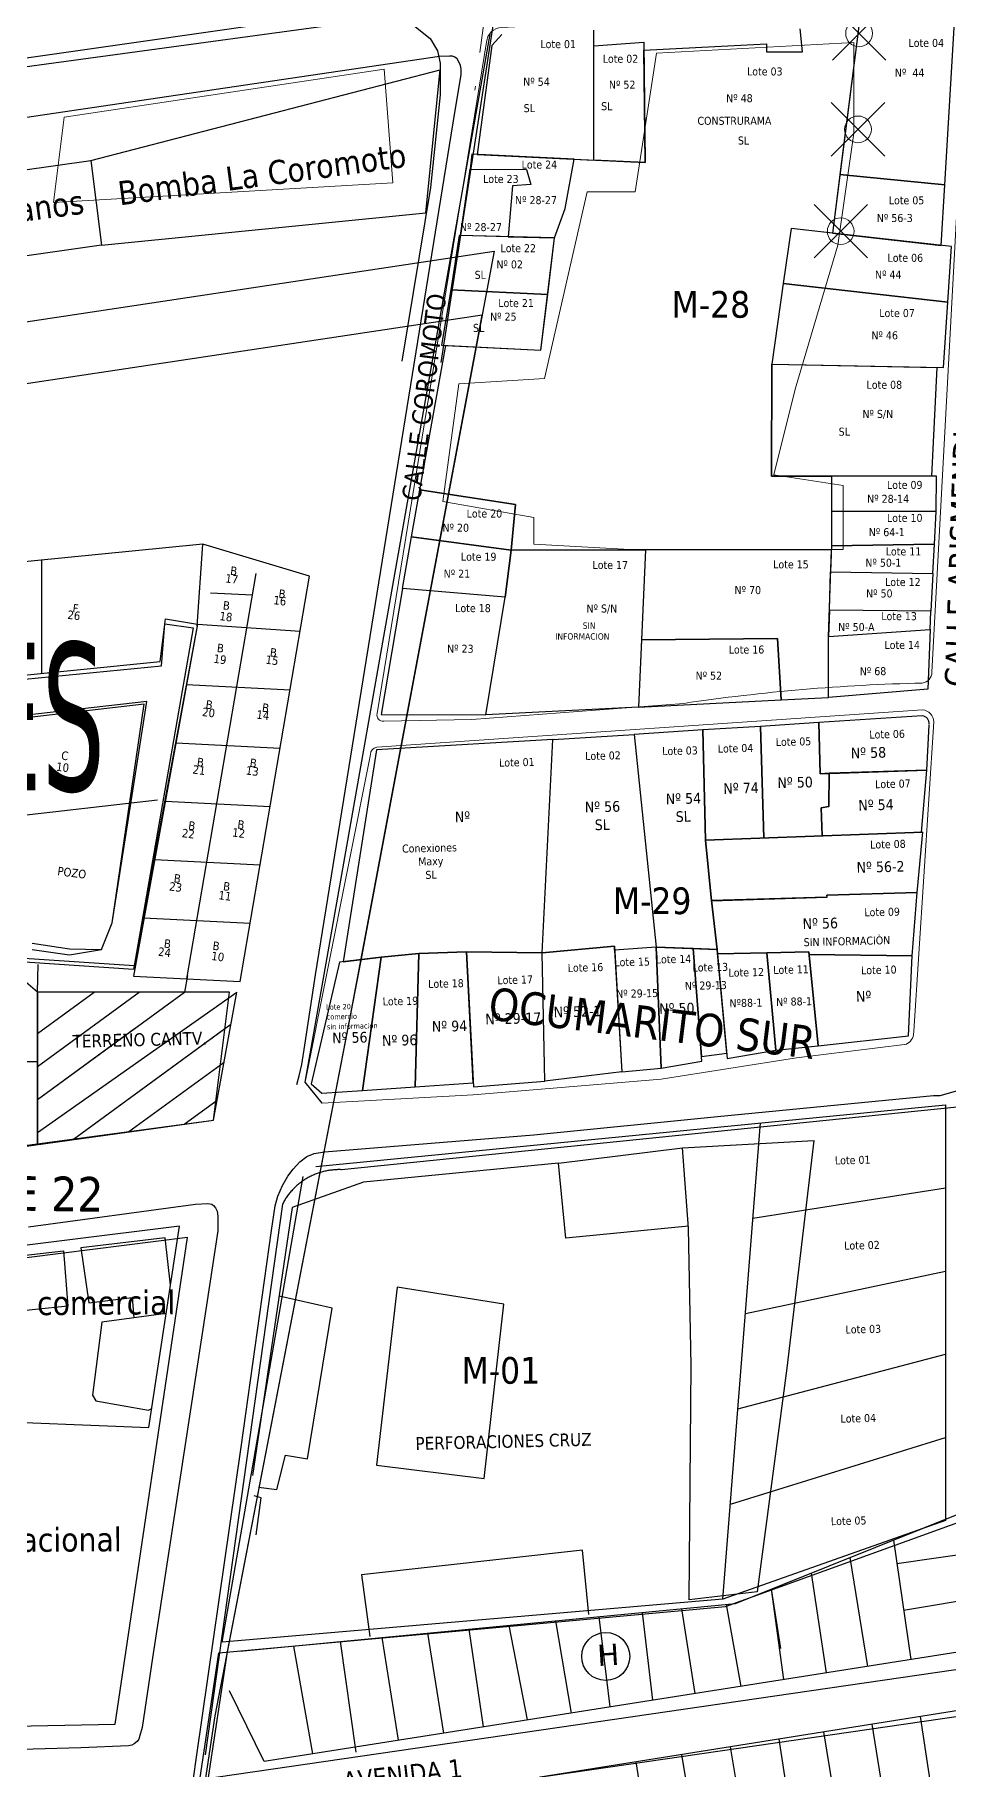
# Model space of a CAD drawing. Header units: metres. Extents: x 2 to 659295185, y -28 to 1124222152.
# Drawn here: x 658527.5 to 658698.7, y 1124028.4 to 1124353.5 of the extents above; entities that cross this region are included whole.
import ezdxf
from ezdxf.enums import TextEntityAlignment as Align

# ---------------------------------------------------------------- set-up
doc = ezdxf.new("R2010")
doc.units = ezdxf.units.M
doc.header["$MEASUREMENT"] = 0
doc.header["$PDMODE"] = 35
doc.header["$PDSIZE"] = 5
doc.linetypes.add('CENTER', pattern=[50.8, 31.75, -6.35, 6.35, -6.35])
for name, color, linetype in [('CALLES', 1, 'CONTINUOUS'), ('CARRET-PAV', 10, 'CONTINUOUS'), ('CURVAS', 2, 'CONTINUOUS'), ('División Parroquial', 130, 'CONTINUOUS'), ('MANZANA', 30, 'CONTINUOUS'), ('Numero de manzana', 6, 'CONTINUOUS'), ('PARCELA SL', 1, 'CONTINUOUS'), ('Parcelas', 140, 'CONTINUOUS'), ('texto', 255, 'CONTINUOUS'), ('TEXTOS', 7, 'CONTINUOUS')]:
    doc.layers.add(name, color=color, linetype=linetype)
doc.layers.add('eje vial', color=1, linetype='CENTER', lineweight=15)
doc.styles.add('ROMAN', font='verdana.ttf')
doc.styles.get("Standard").update_dxf_attribs({"font": 'tahoma.ttf'})

msp = doc.modelspace()

# ---------------------------------------------------------------- linework, layer by layer
at = {"layer": 'CARRET-PAV', "linetype": 'Continuous'}
for points, elevation in [([(658603.6345, 1124292.045), (658613.9355, 1124358.377), (658614.4695, 1124359.55), (658615.3667, 1124360.6867), (658616.4045, 1124361.5779), (658618.138, 1124362.1209), (658619.1832, 1124362.3708), (658621.168, 1124362.3708), (658640.0975, 1124362.955)], 436.3114), ([(658293.8615, 1124301.5877), (658296.675, 1124303.178), (658301.993, 1124305.813), (658306.828, 1124308.023), (658312.046, 1124310.852), (658315.472, 1124312.837), (658319.543, 1124314.733), (658322.948, 1124316.446), (658325.402, 1124317.825), (658328.537, 1124318.839), (658331.71, 1124319.827), (658335.421, 1124320.853), (658368.015, 1124325.731), (658426.817, 1124334.554), (658493.627, 1124344.477), (658572.7125, 1124355.788)], 434.3042), ([(658598.5375, 1124355.213), (658601.6214, 1124352.7251), (658602.9991, 1124350.4319), (658603.4583, 1124348.1387), (658603.4583, 1124348.1387), (658603.4583, 1124342.1764), (658601.6745, 1124324.859), (658596.3225, 1124292.269)], 434.3042)]:
    msp.add_lwpolyline(points, dxfattribs=dict(at, elevation=elevation))
at = {"layer": 'CURVAS', "lineweight": 0}
msp.add_lwpolyline([(658533, 1124338), (658593, 1124347), (658594.6071, 1124325.7151), (658531, 1124322), (658533, 1124338)], dxfattribs=at)
at = {"layer": 'División Parroquial', "color": 1, "flags": 128}
for points in [[(658480.577, 1123580.0076), (658492.1763, 1123631.4687), (658520.1298, 1123754.3737), (658546.5907, 1123940.9057), (658561.3177, 1124038.3659), (658586.3109, 1124167.6196), (658611.3288, 1124300.9225), (658037.6324, 1124214.3101), (656741.4517, 1124023.5789), (656243.3614, 1123952.0035), (656076.3748, 1123928.1583), (655990.717, 1123916.9306), (655912.2248, 1123918.0204), (655829.3706, 1123947.4344), (655763.9563, 1123993.1951), (655701.8156, 1124057.462), (655657.1231, 1124133.7165), (655642.6105, 1124196.4737), (655609.9074, 1124408.9005), (655576.116, 1124600.6315), (655517.0345, 1124969.3764), (655415.1901, 1125592.4496), (655226.0469, 1126735.087)], [(656743.7041, 1124035.5804), (658039.8848, 1124226.3115), (658613.5812, 1124312.9239), (658588.5633, 1124179.621), (658563.5701, 1124050.3673), (658548.8431, 1123952.9072), (658522.3821, 1123766.3751), (658494.4287, 1123643.4702), (658491.5094, 1123599.7611), (658504.2979, 1123602.124), (658518.2003, 1123603.1138), (658525.4679, 1123602.623), (658539.3704, 1123595.1845)]]:
    msp.add_lwpolyline(points, dxfattribs=at)
at = {"layer": 'División Parroquial', "lineweight": 0}
msp.add_lwpolyline([(658681, 1124352), (658681, 1124335), (658678, 1124314), (658670, 1124287), (658666, 1124271), (658679, 1124269), (658679, 1124257), (658639, 1124257), (658621, 1124258), (658621, 1124263), (658604, 1124266), (658607, 1124288), (658623, 1124289), (658631, 1124324), (658640, 1124324), (658644, 1124350), (658681, 1124352)], dxfattribs=at)
at = {"layer": 'eje vial', "elevation": 433.2399, "flags": 128}
for points in [[(658615.1528, 1124381.5933), (658609.9727, 1124343.0625)], [(658615.1528, 1124381.5931), (658609.9727, 1124343.0623)], [(658615.1528, 1124381.5931), (658609.9727, 1124343.0623)]]:
    msp.add_lwpolyline(points, dxfattribs=at)
at = {"layer": 'MANZANA', "lineweight": -2}
for p, q in [((658607.8008, 1124358.5501), (657881.6553, 1124260.0901)), ((658578.1554, 1124157.144), (658612.8382, 1124353.573)), ((658603.3563, 1124349.3519), (658579.2619, 1124345.8227)), ((658606.2011, 1124349.252), (658605.7641, 1124349.4719)), ((658579.2619, 1124345.8227), (658329.1572, 1124308.7602)), ((658606.2506, 1124338.8641), (658607.4215, 1124345.9426)), ((658580.1277, 1124177.267), (658606.2506, 1124338.8641)), ((658697.1445, 1124154.6716), (658709.9421, 1124158.2708)), ((658655.4123, 1124150.7324), (658695.9324, 1124154.6716)), ((658695.9324, 1124154.6716), (658697.1445, 1124154.6716)), ((658621.0189, 1124147.2531), (658655.4123, 1124150.7324)), ((658581.8099, 1124144.0937), (658621.0189, 1124147.2531)), ((658579.8391, 1124143.7538), (658581.8099, 1124144.0937)), ((658574.9246, 1124139.5247), (658575.9059, 1124140.8644)), ((658575.9059, 1124140.8644), (658577.2087, 1124142.1941)), ((658577.2087, 1124142.1941), (658578.5198, 1124143.1939)), ((658578.5198, 1124143.1939), (658579.8391, 1124143.7538)), ((658573.0775, 1124135.7654), (658573.9434, 1124137.755)), ((658573.9434, 1124137.755), (658574.9246, 1124139.5247)), ((658526.3154, 1124130.0266), (658557.6331, 1124134.2557)), ((658557.6331, 1124134.2557), (658559.9337, 1124134.3757)), ((658559.9337, 1124134.3757), (658560.7005, 1124134.2657)), ((658560.7005, 1124134.2657), (658561.0304, 1124134.0458)), ((658572.5333, 1124133.9858), (658573.0775, 1124135.7654)), ((658561.0304, 1124134.0458), (658561.3602, 1124133.6059)), ((658561.3602, 1124133.6059), (658561.69, 1124132.946)), ((658561.69, 1124132.946), (658561.8055, 1124132.0562)), ((658561.8055, 1124132.0562), (658561.8137, 1124130.9564)), ((658571.8984, 1124129.3367), (658572.5333, 1124133.9858)), ((658561.822, 1124129.2967), (658559.6945, 1124115.3496)), ((658561.8137, 1124130.9564), (658561.822, 1124129.2967)), ((658566.1675, 1124088.725), (658571.8984, 1124129.3367)), ((658559.6945, 1124115.3496), (658549.5769, 1124049.273)), ((658557.8722, 1124031.0667), (658566.1675, 1124088.725)), ((658549.5769, 1124049.273), (658547.6639, 1124036.2157)), ((658546.6908, 1124033.5562), (658546.1384, 1124033.1163)), ((658547.0124, 1124034.0061), (658546.6908, 1124033.5562)), ((658547.2268, 1124034.666), (658547.0124, 1124034.0061)), ((658547.6639, 1124036.2157), (658547.2268, 1124034.666)), ((658536.1691, 1124032.4065), (658418.3938, 1124029.0071)), ((658545.0499, 1124032.7764), (658536.1691, 1124032.4065)), ((658545.7013, 1124032.8864), (658545.0499, 1124032.7764)), ((658546.1384, 1124033.1163), (658545.7013, 1124032.8864)), ((658551.292, 1123984.4762), (658557.8722, 1124031.0667))]:
    msp.add_line(p, q, dxfattribs=at)
at = {"layer": 'MANZANA', "lineweight": -3}
for p, q in [((658559, 1124258), (658479, 1124250)), ((658579, 1124252), (658559, 1124258)), ((658566, 1124176), (658579, 1124252)), ((658558, 1124243), (658546, 1124177)), ((658557.2116, 1124242.2973), (658546.1159, 1124178.9613)), ((658551, 1124236), (658552, 1124244)), ((658551.2759, 1124235.1508), (658551.8796, 1124243.0371)), ((658551.8796, 1124243.0371), (658557.2116, 1124242.2973)), ((658552, 1124244), (658558, 1124243)), ((658460.6953, 1124226.354), (658551.2759, 1124235.1508)), ((658461, 1124227), (658551, 1124236)), ((658548.5246, 1124228.496), (658416.9328, 1124213.5653)), ((658548, 1124228), (658418, 1124213)), ((658542, 1124187), (658548.5246, 1124228.496)), ((658542, 1124187), (658548, 1124228)), ((658540, 1124182), (658542, 1124187)), ((658540, 1124182), (658542, 1124187)), ((658546.1159, 1124178.9613), (658520.7663, 1124180.6272)), ((658528, 1124174), (658521, 1124180)), ((658527, 1124182), (658534, 1124181)), ((658534, 1124181), (658540, 1124182)), ((658546, 1124177), (658566, 1124176)), ((658544, 1124174), (658528, 1124174)), ((658564, 1124174), (658544, 1124174)), ((658561, 1124150), (658564, 1124174)), ((658426.4509, 1124131.3613), (658561, 1124150)), ((658427, 1124132), (658561, 1124150))]:
    msp.add_line(p, q, dxfattribs=at)
at = {"layer": 'MANZANA', "linetype": 'Continuous', "lineweight": 15}
msp.add_line((658692.7992, 1124226.8316), (658692.8157, 1124226.8328), dxfattribs=at)
for points in [[(658614.994, 1124354.835), (658699.5086, 1124359.066, -0.3572263), (658702.2481, 1124356.3152), (658695.6206, 1124233.9907, -0.3749159), (658693.8128, 1124231.9567, 0.03057356), (658649.1246, 1124228.1419), (658609.381, 1124225.1411), (658592.9088, 1124224.8104, -0.52660435), (658591.6505, 1124226.2607), (658612.1625, 1124352.0502, -0.37878904), (658614.994, 1124354.835)], [(658690.505, 1124164.1925), (658670.253, 1124161.7277), (658644.9158, 1124157.6728), (658609.6316, 1124154.7821), (658581.3417, 1124153.185), (658578.1554, 1124157.144), (658590.4299, 1124218.5568, -0.38841709), (658591.5798, 1124219.9059), (658693.846, 1124226.9032, -0.40247072), (658695.9746, 1124224.6524), (658692.2106, 1124166.678), (658692.1361, 1124166.0416, -0.3237721), (658690.505, 1124164.1925)]]:
    msp.add_lwpolyline(points, format="xyb", dxfattribs=at)
at = {"layer": 'MANZANA', "lineweight": -3}
for points in [[(658558.4453, 1124026.3632), (658561.9889, 1124050.184), (658656.9313, 1124058.8648), (658744.2216, 1124090.4342), (658750.0728, 1124054.2874), (658717.8936, 1124049.5393), (658713.1211, 1124079.1864), (658705.343, 1124076.3733), (658709.958, 1124048.4418)], [(658621.1234, 1124026.6715), (658626.1926, 1123993.8917), (658716.4155, 1124009.1991), (658711.3678, 1124039.822)]]:
    msp.add_lwpolyline(points, close=True, dxfattribs=at)
at = {"layer": 'Numero de manzana', "lineweight": -2}
msp.add_circle((658634.5001, 1124049.5001), 4.5001, dxfattribs=at)
at = {"layer": 'PARCELA SL', "color": 1, "linetype": 'Continuous', "ltscale": 50}
msp.add_lwpolyline([(658641.6339, 1124352.044), (658641.8784, 1124329.5075), (658632.2754, 1124329.9655), (658632.2754, 1124351.4093)], close=True, dxfattribs=at)
at = {"layer": 'Parcelas', "lineweight": -2}
for p, q in [((658698.0297, 1124325.3156), (658699.8331, 1124355.8624)), ((658615.0436, 1124353.5059), (658613.1743, 1124351.4213)), ((658632.2754, 1124329.9655), (658632.2754, 1124354.2993)), ((658671.3558, 1124350.2287), (658670.9522, 1124354.5652)), ((658681.9012, 1124355.057), (658676.9882, 1124316.2669)), ((658681.9012, 1124355.057), (658678.3677, 1124327.2808)), ((658605.2116, 1124349.4719), (658603.3563, 1124349.3519)), ((658605.7641, 1124349.4719), (658605.2116, 1124349.4719)), ((658606.6464, 1124348.922), (658606.2011, 1124349.252)), ((658606.9762, 1124348.3721), (658606.6464, 1124348.922)), ((658613.1743, 1124351.4213), (658610.4029, 1124331.0086)), ((658641.6339, 1124350.5887), (658664.6058, 1124351.7249)), ((658641.8784, 1124329.5075), (658641.6339, 1124350.5887)), ((658664.6058, 1124351.7249), (658664.6058, 1124350.2449)), ((658664.6058, 1124350.2449), (658671.3558, 1124350.2287)), ((658607.306, 1124347.7123), (658606.9762, 1124348.3721)), ((658607.4215, 1124347.0524), (658607.306, 1124347.7123)), ((658607.4215, 1124345.9426), (658607.4215, 1124347.0524)), ((658609.4032, 1124331.0498), (658609.1217, 1124328.264)), ((658628.6116, 1124330.1402), (658609.4032, 1124331.0498)), ((658610.4029, 1124331.0086), (658632.2754, 1124329.9655)), ((658626.9276, 1124320.8923), (658628.6116, 1124330.1402)), ((658626.9276, 1124320.8923), (658628.6116, 1124330.1402)), ((658628.6116, 1124330.1402), (658641.8784, 1124329.5075)), ((658607.2783, 1124315.8097), (658609.1217, 1124328.264)), ((658609.1217, 1124328.264), (658619.6715, 1124328.1937)), ((658609.1217, 1124328.264), (658619.6715, 1124328.1937)), ((658619.6715, 1124328.1937), (658620.4732, 1124325.3859)), ((658619.6715, 1124328.1937), (658620.4732, 1124325.3859)), ((658678.3677, 1124327.2808), (658676.9882, 1124316.2669)), ((658698.0297, 1124325.3156), (658678.3677, 1124327.2808)), ((658678.3677, 1124327.2808), (658698.0297, 1124325.3156)), ((658617.0523, 1124325.1366), (658616.2457, 1124315.5906)), ((658617.0523, 1124325.1366), (658616.2457, 1124315.5906)), ((658620.4732, 1124325.3859), (658617.0523, 1124325.1366)), ((658620.4732, 1124325.3859), (658617.0523, 1124325.1366)), ((658697.3608, 1124313.9853), (658698.0297, 1124325.3156)), ((658624.9131, 1124315.3788), (658626.9276, 1124320.8923)), ((658624.9131, 1124315.3788), (658626.9276, 1124320.8923)), ((658669.2168, 1124317.1372), (658667.7208, 1124306.8454)), ((658669.2168, 1124317.1372), (658667.7208, 1124306.8454)), ((658676.9882, 1124316.2669), (658669.2168, 1124317.1372)), ((658699.2589, 1124313.7727), (658669.2168, 1124317.1372)), ((658607.0284, 1124315.8148), (658605.4451, 1124305.6169)), ((658607.0284, 1124315.8148), (658607.2783, 1124315.8097)), ((658624.9131, 1124315.3788), (658607.0284, 1124315.8148)), ((658616.2457, 1124315.5906), (658607.2783, 1124315.8097)), ((658616.2457, 1124315.5906), (658624.9131, 1124315.3788)), ((658622.358, 1124294.3251), (658624.9131, 1124315.3788)), ((658623.6259, 1124304.7727), (658624.9131, 1124315.3788)), ((658676.9882, 1124316.2669), (658697.3608, 1124313.9853)), ((658698.5794, 1124303.3148), (658699.2589, 1124313.7727)), ((658667.7208, 1124306.8454), (658665.6504, 1124291.7164)), ((658667.7208, 1124306.8454), (658665.6504, 1124291.7164)), ((658698.5794, 1124303.3148), (658667.7208, 1124306.8454)), ((658667.7208, 1124306.8454), (658698.5794, 1124303.3148)), ((658605.4451, 1124305.6169), (658603.7026, 1124295.2625)), ((658605.4451, 1124305.6169), (658623.6259, 1124304.7727)), ((658623.6259, 1124304.7727), (658605.4451, 1124305.6169)), ((658622.358, 1124294.3251), (658623.6259, 1124304.7727)), ((658697.7839, 1124291.0706), (658698.5794, 1124303.3148)), ((658599.6758, 1124268.139), (658604.5067, 1124295.2221)), ((658603.7026, 1124295.2625), (658622.358, 1124294.3251)), ((658604.5067, 1124295.2221), (658622.358, 1124294.3251)), ((658665.6504, 1124291.7164), (658665.5303, 1124270.7101)), ((658665.5303, 1124270.7101), (658665.6504, 1124291.7164)), ((658665.6504, 1124291.7164), (658696.5241, 1124291.0959)), ((658665.6504, 1124291.7164), (658697.7839, 1124291.0706)), ((658696.5241, 1124291.0959), (658695.5303, 1124270.7101)), ((658598.1076, 1124259.3477), (658599.6758, 1124268.139)), ((658617.5759, 1124265.3901), (658599.6758, 1124268.139)), ((658599.6758, 1124268.139), (658617.5759, 1124265.3901)), ((658665.5303, 1124270.7101), (658676.8003, 1124270.7101)), ((658695.5303, 1124270.7101), (658665.5303, 1124270.7101)), ((658676.8003, 1124270.7101), (658676.7789, 1124256.901)), ((658676.8003, 1124270.7101), (658676.8003, 1124264.1701)), ((658696.4503, 1124270.7101), (658676.8003, 1124270.7101)), ((658696.4003, 1124264.1203), (658696.4503, 1124270.7101)), ((658616.7982, 1124256.8253), (658617.5759, 1124265.3901)), ((658617.5759, 1124265.3901), (658616.7982, 1124256.8253)), ((658676.8003, 1124264.1701), (658676.8044, 1124257.6501)), ((658696.4003, 1124264.1203), (658676.8003, 1124264.1701)), ((658676.8003, 1124264.1701), (658696.4003, 1124264.1203)), ((658696.0716, 1124257.9791), (658696.4003, 1124264.1203)), ((658596.3867, 1124249.7), (658598.1076, 1124259.3477)), ((658616.7982, 1124256.8253), (658598.1076, 1124259.3477)), ((658598.1076, 1124259.3477), (658616.7982, 1124256.8253)), ((658696.0716, 1124257.9791), (658676.8044, 1124257.6501)), ((658676.8044, 1124257.6501), (658696.0716, 1124257.9791)), ((658695.7765, 1124252.467), (658696.0716, 1124257.9791)), ((658615.6471, 1124248.0606), (658616.7982, 1124256.8253)), ((658616.7982, 1124256.8253), (658615.6471, 1124248.0606)), ((658641.9313, 1124256.9013), (658616.7982, 1124256.8253)), ((658616.7982, 1124256.8253), (658641.9313, 1124256.9013)), ((658641.9313, 1124256.9013), (658640.6479, 1124227.4192)), ((658641.9313, 1124256.9013), (658641.1985, 1124240.0672)), ((658676.7789, 1124256.901), (658641.9313, 1124256.9013)), ((658676.7789, 1124256.901), (658641.9313, 1124256.9013)), ((658676.2498, 1124240.6696), (658676.7789, 1124256.901)), ((658676.8044, 1124257.6501), (658676.6384, 1124252.7641)), ((658676.4088, 1124245.6174), (658676.6384, 1124252.7641)), ((658676.6384, 1124252.7641), (658695.7765, 1124252.467)), ((658676.6384, 1124252.7641), (658695.7765, 1124252.467)), ((658695.7765, 1124252.467), (658695.39, 1124245.4176)), ((658596.3867, 1124249.7), (658592.4484, 1124226.0456)), ((658615.6471, 1124248.0606), (658596.3867, 1124249.7)), ((658615.6471, 1124248.0606), (658596.3867, 1124249.7)), ((658612.0483, 1124225.982), (658615.6471, 1124248.0606)), ((658612.0483, 1124225.982), (658615.6471, 1124248.0606)), ((658676.4088, 1124245.6174), (658676.2498, 1124240.6696)), ((658695.39, 1124245.4176), (658676.4088, 1124245.6174)), ((658695.39, 1124245.4176), (658676.4088, 1124245.6174)), ((658695.2631, 1124241.9999), (658695.39, 1124245.4176)), ((658676.2498, 1124240.6696), (658695.2631, 1124241.9999)), ((658676.2498, 1124240.6696), (658695.2631, 1124241.9999)), ((658695.2631, 1124241.9999), (658694.8424, 1124230.7878)), ((658641.1985, 1124240.0672), (658640.6479, 1124227.4192)), ((658666.6876, 1124240.2779), (658641.1985, 1124240.0672)), ((658641.1985, 1124240.0672), (658666.6876, 1124240.2779)), ((658667.3618, 1124228.8077), (658666.6876, 1124240.2779)), ((658666.6876, 1124240.2779), (658667.3618, 1124228.8077)), ((658676.2498, 1124229.2696), (658676.2498, 1124240.6696)), ((658676.2498, 1124229.2696), (658676.2498, 1124240.6696)), ((658640.6479, 1124227.4192), (658667.3618, 1124228.8077)), ((658667.3618, 1124228.8077), (658676.2498, 1124229.2696)), ((658694.8424, 1124230.7878), (658676.2498, 1124229.2696)), ((658694.8424, 1124230.968), (658694.8424, 1124230.968)), ((658694.8424, 1124230.968), (658694.8424, 1124230.968)), ((658592.4484, 1124226.0456), (658612.0483, 1124225.982)), ((658640.6479, 1124227.4192), (658612.0483, 1124225.982)), ((658693.788, 1124225.8075), (658674.4393, 1124224.5439)), ((658624.6114, 1124221.3526), (658639.8299, 1124222.3325)), ((658652.6833, 1124223.1601), (658639.8299, 1124222.3325)), ((658639.8299, 1124222.3325), (658643.9368, 1124182.4169)), ((658639.8299, 1124222.3325), (658643.9368, 1124182.4169)), ((658663.4926, 1124223.829), (658652.6833, 1124223.1601)), ((658653.2078, 1124202.4867), (658652.6833, 1124223.1601)), ((658652.6833, 1124223.1601), (658653.2078, 1124202.4867)), ((658674.4393, 1124224.5439), (658663.4926, 1124223.829)), ((658664.1194, 1124202.926), (658663.4926, 1124223.829)), ((658663.4926, 1124223.829), (658664.1194, 1124202.926)), ((658674.4393, 1124224.5439), (658674.7022, 1124214.9428)), ((658674.7022, 1124214.9428), (658674.4393, 1124224.5439)), ((658694.6782, 1124215.6433), (658695.1109, 1124224.0496)), ((658591.5677, 1124219.4221), (658585.2747, 1124179.6974)), ((658624.6114, 1124221.3526), (658591.5677, 1124219.4221)), ((658622.5922, 1124181.3898), (658624.6114, 1124221.3526)), ((658622.5922, 1124181.3898), (658624.6114, 1124221.3526)), ((658674.7022, 1124214.9428), (658694.6782, 1124215.6433)), ((658694.6782, 1124215.6433), (658676.3697, 1124215.0343)), ((658693.6346, 1124203.9698), (658694.6782, 1124215.6433)), ((658676.3697, 1124215.0343), (658674.7022, 1124214.9428)), ((658676.3697, 1124215.0343), (658676.2924, 1124208.8147)), ((658676.2924, 1124208.8147), (658676.3697, 1124215.0343)), ((658676.2924, 1124208.8147), (658674.8773, 1124208.5482)), ((658674.8773, 1124208.5482), (658676.2924, 1124208.8147)), ((658674.8773, 1124208.5482), (658675.0213, 1124203.2902)), ((658675.0213, 1124203.2902), (658674.8773, 1124208.5482)), ((658653.2078, 1124202.4867), (658693.8905, 1124203.9789)), ((658693.8905, 1124203.9789), (658653.2078, 1124202.4867)), ((658653.2078, 1124202.4867), (658664.1194, 1124202.926)), ((658664.1194, 1124202.926), (658675.0213, 1124203.2902)), ((658675.0213, 1124203.2902), (658693.6346, 1124203.9698)), ((658692.8257, 1124192.7091), (658693.8905, 1124203.9789)), ((658654.3026, 1124191.1494), (658653.2078, 1124202.4867)), ((658653.2078, 1124202.4867), (658654.3026, 1124191.1494)), ((658675.9434, 1124191.8168), (658654.3015, 1124191.161)), ((658654.3015, 1124191.161), (658655.3902, 1124182.0287)), ((658655.3902, 1124182.0287), (658654.3015, 1124191.161)), ((658654.3026, 1124191.1494), (658675.9592, 1124191.8173)), ((658692.8257, 1124192.7091), (658675.9434, 1124192.197)), ((658675.9434, 1124192.197), (658692.8257, 1124192.7091)), ((658675.9434, 1124192.197), (658675.9434, 1124191.8168)), ((658675.9592, 1124191.8173), (658675.9434, 1124192.197)), ((658691.9316, 1124180.7926), (658692.8257, 1124192.7091)), ((658592.4226, 1124180.5684), (658584.5997, 1124179.6152)), ((658585.2747, 1124179.6974), (658592.4226, 1124180.5684)), ((658592.4226, 1124180.5684), (658599.4873, 1124181.2754)), ((658599.4873, 1124181.2754), (658592.4226, 1124180.5684)), ((658599.4873, 1124181.2754), (658608.4131, 1124181.549)), ((658608.4131, 1124181.549), (658599.4873, 1124181.2754)), ((658608.4131, 1124181.549), (658622.5922, 1124181.3898)), ((658622.5922, 1124181.3898), (658608.4131, 1124181.549)), ((658622.5922, 1124181.3898), (658636.111, 1124182.6206)), ((658636.111, 1124182.6206), (658622.5922, 1124181.3898)), ((658636.1551, 1124181.8819), (658636.111, 1124182.6206)), ((658643.9368, 1124182.4169), (658636.1551, 1124181.8819)), ((658643.9368, 1124182.4169), (658636.1551, 1124181.8819)), ((658643.9368, 1124182.4169), (658655.3902, 1124182.0287)), ((658650.8924, 1124182.171), (658643.9368, 1124182.4169)), ((658655.3902, 1124182.0287), (658650.8924, 1124182.171)), ((658655.3902, 1124182.0287), (658655.4639, 1124181.2221)), ((658655.4639, 1124181.2221), (658664.6925, 1124181.3844)), ((658664.6925, 1124181.3844), (658655.4639, 1124181.2221)), ((658664.6925, 1124181.3844), (658672.58, 1124181.5832)), ((658672.58, 1124181.5832), (658664.6925, 1124181.3844)), ((658672.58, 1124181.5832), (658672.6314, 1124181.0576)), ((658672.6314, 1124181.0576), (658691.9316, 1124180.7926)), ((658691.9316, 1124180.7926), (658672.6314, 1124181.0576)), ((658578.0993, 1124164.0996), (658580.1277, 1124177.267)), ((658577.5715, 1124160.4404), (658578.0993, 1124164.0996)), ((658577.0273, 1124158.3408), (658577.5715, 1124160.4404)), ((658576.5985, 1124156.6812), (658577.0273, 1124158.3408)), ((658581.3417, 1124153.185), (658578.1554, 1124157.144))]:
    msp.add_line(p, q, dxfattribs=at)
at = {"layer": 'Parcelas', "lineweight": -3}
for p, q in [((658538.0454, 1124329.9116), (658603.4602, 1124346.9098)), ((658600.7612, 1124320.0646), (658603.4602, 1124346.9098)), ((658540, 1124314), (658600.7612, 1124320.0646)), ((658559, 1124258), (658479, 1124250)), ((658559, 1124258), (658479, 1124250)), ((658557.9294, 1124242.6115), (658559, 1124258)), ((658579, 1124252), (658559, 1124258)), ((658579, 1124252), (658559, 1124258)), ((658528.7519, 1124254.9752), (658528.7519, 1124233.7752)), ((658556.0125, 1124176.4994), (658569.0125, 1124252.4994)), ((658566, 1124176), (658579, 1124252)), ((658566, 1124176), (658579, 1124252)), ((658560.4223, 1124248.887), (658568.327, 1124248.4918)), ((658558, 1124243), (658546, 1124178.3366)), ((658558, 1124243), (658546, 1124178.3366)), ((658551, 1124236), (658552, 1124244)), ((658551, 1124236), (658552, 1124244)), ((658552, 1124244), (658558, 1124243)), ((658552, 1124244), (658558, 1124243)), ((658558, 1124243), (658577.229, 1124241.6465)), ((658461, 1124227), (658551, 1124236)), ((658461, 1124227), (658551, 1124236)), ((658555.9411, 1124231.6763), (658575.3575, 1124230.7055)), ((658548, 1124228), (658418, 1124213)), ((658548, 1124228), (658418, 1124213)), ((658542, 1124187), (658548, 1124228)), ((658542, 1124187), (658548, 1124228)), ((658553.9529, 1124220.741), (658573.486, 1124219.7644)), ((658550.4996, 1124210.0028), (658420.4996, 1124195.0028)), ((658551.9647, 1124209.8233), (658571.6145, 1124208.8233)), ((658549.9765, 1124198.8705), (658569.743, 1124197.8822)), ((658540, 1124182), (658542, 1124187)), ((658540, 1124182), (658542, 1124187)), ((658547.8715, 1124187.9411), (658567.8715, 1124186.9411)), ((658527, 1124183.1774), (658534, 1124182.1495)), ((658521, 1124180), (658546, 1124178.3366)), ((658534, 1124182.1495), (658540, 1124182)), ((658528, 1124174), (658528.1763, 1124179.2208)), ((658556.1244, 1124177.1538), (658555.5378, 1124174)), ((658544, 1124174), (658528, 1124174)), ((658544, 1124174), (658528, 1124174)), ((658528, 1124145.5672), (658528, 1124174)), ((658528, 1124147.7204), (658565.3671, 1124174)), ((658528, 1124153.8977), (658555.5378, 1124174)), ((658528, 1124147.7204), (658565.3671, 1124174)), ((658528, 1124160.075), (658547.0756, 1124174)), ((658528, 1124166.2524), (658538.6134, 1124174)), ((658528, 1124174), (658528, 1124145.5672)), ((658564, 1124174), (658544, 1124174)), ((658564, 1124174), (658544, 1124174)), ((658561, 1124150), (658565.3671, 1124174)), ((658528, 1124153.8977), (658546.2259, 1124167.2024)), ((658528, 1124160.075), (658537.7637, 1124167.2024)), ((658534.7557, 1124146.4747), (658564.2803, 1124168.0273)), ((658534.7557, 1124146.4747), (658563.1503, 1124167.2024)), ((658522.9995, 1124161.0049), (658528, 1124161.0049)), ((658545.1263, 1124147.8677), (658562.9841, 1124160.9037)), ((658545.1263, 1124147.8677), (658562.3006, 1124160.4048)), ((658555.4968, 1124149.2608), (658561.4509, 1124153.6072)), ((658580.201, 1124141.329), (658698.163, 1124152.8963)), ((658698.163, 1124152.8963), (658698.163, 1124074.9686)), ((658427, 1124132), (658561, 1124150)), ((658427, 1124132), (658561, 1124150)), ((658656.4581, 1124060.2134), (658663.4831, 1124149.4956)), ((658562.6118, 1124052.1507), (658577.7797, 1124139.4355)), ((658662.0782, 1124131.6408), (658698.163, 1124137.3123)), ((658556.1451, 1124128.0515), (658399.9062, 1124108.2829)), ((658542.5974, 1124036.8392), (658556.1451, 1124128.0515)), ((658660.6734, 1124113.786), (658698.163, 1124121.7283)), ((658659.2685, 1124095.9311), (658698.163, 1124106.1443)), ((658657.8636, 1124078.0763), (658698.163, 1124090.5603)), ((658698.163, 1124074.9686), (658656.4581, 1124060.2134)), ((658656.4581, 1124060.2134), (658562.6118, 1124052.1507)), ((658402.3331, 1124033.7149), (658542.5974, 1124036.8392))]:
    msp.add_line(p, q, dxfattribs=at)
at = {"layer": 'Parcelas', "lineweight": -2, "ltscale": 30}
for p, q in [((658588.9459, 1124155.6094), (658592.4226, 1124180.5684)), ((658592.4226, 1124180.5684), (658588.9459, 1124155.6094)), ((658598.7928, 1124156.285), (658599.4873, 1124181.2754)), ((658599.4873, 1124181.2754), (658598.7928, 1124156.285)), ((658609.6672, 1124157.0311), (658608.4131, 1124181.549)), ((658608.4131, 1124181.549), (658609.7055, 1124156.2821)), ((658623.0625, 1124157.3544), (658622.5922, 1124181.3898)), ((658623.0625, 1124157.3544), (658622.5922, 1124181.3898)), ((658636.111, 1124182.6206), (658637.5184, 1124159.0926)), ((658636.1551, 1124181.8819), (658637.5184, 1124159.0926)), ((658644.9158, 1124159.7881), (658643.9368, 1124182.4169)), ((658643.9368, 1124182.4169), (658644.9158, 1124159.7881)), ((658652.4927, 1124161.1017), (658650.8924, 1124182.171)), ((658650.8924, 1124182.171), (658652.4261, 1124161.9792)), ((658657.1707, 1124162.5599), (658655.3902, 1124182.0287)), ((658655.4639, 1124181.2221), (658657.2608, 1124161.5741)), ((658666.3653, 1124163.151), (658664.6925, 1124181.3844)), ((658664.6925, 1124181.3844), (658666.3653, 1124163.151)), ((658672.58, 1124181.5832), (658674.3074, 1124163.9275)), ((658674.3074, 1124163.9275), (658672.58, 1124181.5832)), ((658691.2006, 1124165.8304), (658691.9316, 1124180.7926)), ((658584.5997, 1124179.6152), (658579.3136, 1124156.8303)), ((658666.3653, 1124163.151), (658674.3074, 1124163.9275)), ((658674.3074, 1124163.9275), (658691.2006, 1124165.8304)), ((658644.9158, 1124159.7881), (658652.4927, 1124161.1017)), ((658652.4261, 1124161.9792), (658657.1707, 1124162.5599)), ((658657.2608, 1124161.5741), (658666.3653, 1124163.151)), ((658598.7928, 1124156.285), (658609.6672, 1124157.0311)), ((658609.7055, 1124156.2821), (658623.0625, 1124157.3544)), ((658637.5184, 1124159.0926), (658623.0625, 1124157.3544)), ((658637.5184, 1124159.0926), (658644.9158, 1124159.7881)), ((658579.3136, 1124156.8303), (658581.2939, 1124155.0844)), ((658581.2939, 1124155.0844), (658588.9459, 1124155.6094)), ((658588.9459, 1124155.6094), (658598.7928, 1124156.285))]:
    msp.add_line(p, q, dxfattribs=at)
at = {"layer": 'Parcelas', "lineweight": -3}
msp.add_lwpolyline([(658492.4601, 1124323.4319), (658538.0454, 1124329.9116), (658540, 1124314), (658494.4148, 1124307.5203), (658492.4601, 1124323.4319)], dxfattribs=at)
at = {"layer": 'Parcelas'}
for points in [[(658704.745, 1124154.5295), (658700.3767, 1124152.4604), (658584.9633, 1124140.7351)], [(658649.9989, 1124130.1261), (658627.0363, 1124127.9178), (658625.6569, 1124141.9421), (658648.8775, 1124144.8159)], [(658673.4776, 1124146.1954), (658668.4196, 1124103.5476), (658662.9018, 1124061.5895), (658650.142, 1124060.0951), (658650.4869, 1124104.0074), (658650.027, 1124129.757), (658648.8775, 1124144.8159), (658673.4776, 1124146.1954)], [(658625.6569, 1124141.9421), (658589.1016, 1124138.3785)], [(658584.9633, 1124140.7351), (658584.9325, 1124140.7362), (658584.7245, 1124140.7417), (658584.5165, 1124140.7435), (658584.3085, 1124140.7417), (658584.1005, 1124140.7362), (658583.8926, 1124140.7271), (658583.685, 1124140.7144), (658583.4776, 1124140.6981), (658583.2705, 1124140.6782), (658583.0638, 1124140.6546), (658582.8575, 1124140.6275), (658582.6518, 1124140.5967), (658582.4466, 1124140.5624), (658582.242, 1124140.5245), (658582.0382, 1124140.483), (658581.835, 1124140.438), (658581.6327, 1124140.3894), (658581.4313, 1124140.3373), (658581.2309, 1124140.2817), (658581.0314, 1124140.2226), (658580.833, 1124140.1601), (658580.6357, 1124140.094), (658580.4396, 1124140.0246), (658580.2447, 1124139.9517), (658580.0511, 1124139.8755), (658579.8589, 1124139.7959), (658579.6681, 1124139.7129), (658579.4788, 1124139.6266), (658579.291, 1124139.5371), (658579.1049, 1124139.4442), (658578.9203, 1124139.3482), (658578.7375, 1124139.2489), (658578.5564, 1124139.1465), (658578.3772, 1124139.0409), (658578.1998, 1124138.9322), (658578.0243, 1124138.8204), (658577.8508, 1124138.7056), (658577.6794, 1124138.5877), (658577.51, 1124138.4669), (658577.3428, 1124138.3432), (658577.1777, 1124138.2165), (658577.0149, 1124138.087), (658576.8544, 1124137.9547), (658576.6962, 1124137.8196), (658576.5403, 1124137.6817), (658576.387, 1124137.5412), (658576.236, 1124137.398), (658576.0877, 1124137.2521), (658575.9418, 1124137.1037), (658575.7986, 1124136.9528), (658575.6581, 1124136.7994), (658575.5202, 1124136.6436), (658575.3851, 1124136.4854), (658575.2528, 1124136.3249), (658575.1233, 1124136.1621), (658574.9966, 1124135.997), (658574.8729, 1124135.8298), (658574.7521, 1124135.6604), (658574.6342, 1124135.489), (658574.5194, 1124135.3155), (658574.4076, 1124135.14), (658574.2989, 1124134.9626), (658574.1933, 1124134.7834), (658574.0909, 1124134.6023), (658573.9916, 1124134.4195), (658573.9278, 1124134.2977)], [(658589.1016, 1124138.3785), (658575.767, 1124133.6654)], [(658573.9278, 1124134.2977), (658559.4436, 1124031.0694)], [(658575.767, 1124133.6654), (658568.295, 1124083.4307)], [(658554.6082, 1124130.1675), (658511.9781, 1124124.8242), (658514.6498, 1124093.81), (658548.9164, 1124092.4161), (658554.6082, 1124130.1675)], [(658552.9401, 1124119.1037), (658551.9365, 1124127.9605), (658536.139, 1124126.1019), (658537.6491, 1124115.7639), (658545.7801, 1124116.8093), (658546.0609, 1124112.9628)], [(658512.1197, 1124123.1802), (658532.8866, 1124125.5211), (658533.6997, 1124115.1831), (658521.6193, 1124113.9053), (658521.8516, 1124109.8398), (658514.069, 1124109.1428), (658512.4278, 1124123.2149)], [(658595.4241, 1124118.7215), (658591.5157, 1124085.3849), (658611.7475, 1124082.856), (658615.426, 1124115.5028), (658595.4241, 1124118.7215)], [(658569.4446, 1124081.2466), (658572.8932, 1124080.7868), (658574.5025, 1124087.2242), (658578.6408, 1124086.5345), (658583.239, 1124114.8131), (658573.2959, 1124117.0522)], [(658552.1369, 1124113.7765), (658540.0884, 1124112.163), (658538.346, 1124098.4563), (658538.9268, 1124097.4109), (658548.8003, 1124095.6685), (658549.4576, 1124096.0054)], [(658569.0091, 1124072.3142), (658569.9287, 1124079.2114), (658568.6223, 1124079.6262)], [(658658.8015, 1124059.4252), (658702.8357, 1124077.113), (658707.2048, 1124051.3662), (658570.5129, 1124029.8326), (658563.9773, 1124043.0817)], [(658631.3393, 1124057.3873), (658630.1145, 1124069.3978), (658588.7312, 1124064.7997), (658590.3236, 1124053.2425)], [(658688.3971, 1124071.3132), (658691.6668, 1124048.9184)], [(658680.2493, 1124068.0404), (658683.5656, 1124047.6422)], [(658689.0392, 1124066.9153), (658704.192, 1124069.1203)], [(658672.9904, 1124065.1246), (658675.7762, 1124046.4151)], [(658665.5156, 1124062.1221), (658667.2274, 1124050.9974)], [(658665.5156, 1124062.1221), (658667.8033, 1124045.1591)], [(658690.3177, 1124058.1586), (658705.6125, 1124060.7497)], [(658565.943, 1124050.479), (658658.8015, 1124059.4252)], [(658633.1987, 1124056.9585), (658635.2849, 1124040.0364)], [(658641.3127, 1124057.7403), (658643.2661, 1124041.2937)], [(658648.6983, 1124058.4518), (658651.1754, 1124042.5397)], [(658657.0768, 1124059.259), (658659.8137, 1124043.9005)], [(658592.5189, 1124053.0393), (658595.6028, 1124033.7851)], [(658601.0818, 1124053.8643), (658604.0888, 1124035.1219)], [(658608.8419, 1124054.6119), (658611.5413, 1124036.2959)], [(658616.3523, 1124055.3355), (658619.8031, 1124037.5975)], [(658625.0698, 1124056.1754), (658628.0086, 1124038.8901)], [(658576.0115, 1124051.449), (658579.56, 1124031.2578)], [(658584.729, 1124052.2889), (658587.6774, 1124031.549)], [(658622.2171, 1124026.8628), (658627.0717, 1123994.0942), (658716.3619, 1124009.525), (658711.1605, 1124041.0799), (658622.2171, 1124026.8628)], [(658684.3855, 1124036.8001), (658689.4892, 1124004.8809)], [(658693.4198, 1124038.2442), (658698.2382, 1124006.3929)], [(658666.9627, 1124034.0151), (658671.8519, 1124001.8329)], [(658675.2937, 1124035.3468), (658680.5313, 1124003.3329)], [(658648.6945, 1124031.0951), (658654.1273, 1123998.7699)], [(658657.7863, 1124032.5484), (658663.1694, 1124000.3325)], [(658640.1404, 1124029.7278), (658645.265, 1123997.2383)]]:
    msp.add_lwpolyline(points, dxfattribs=at)
at = {"layer": 'Parcelas', "lineweight": -2}
msp.add_circle((658628.628, 1124330.5404), 0, dxfattribs=at)
msp.add_arc((658693.628, 1124224.3209), 1.4952, 355.462515, 83.857137, dxfattribs=at)
at = {"layer": 'texto', "lineweight": 0}
for p in [(658681.9622, 1124353.7211), (658681.7658, 1124335.7282), (658678.5261, 1124316.625)]:
    msp.add_point(p, dxfattribs=at)

# ---------------------------------------------------------------- texts
at = {"layer": 'CALLES', "color": 0}
for s, height, rotation, p in [('CALLE COROMOTO', 3.5001, 82.801849, (658599.7384, 1124265.9587)), ('CALLE ARISMENDI', 4.5, 87.973991, (658702.4752, 1124231.1248)), ('OCUMARITO SUR ', 6.117209, 353.023491, (658612.2901, 1124168.9305)), ('CALLE 22', 6.5, 359.246321, (658504.1481, 1124133.3218)), ('AVENIDA 1', 3.5001, 6.431721, (658585.443, 1124024.3548))]:
    msp.add_text(s, height=height, rotation=rotation, dxfattribs=at).set_placement(p)
at = {"layer": 'Numero de manzana', "lineweight": -2}
for s, p in [('M-28', (658646.841, 1124300.4261)), ('M-29', (658635.836, 1124188.6403)), ('M-01', (658607.4878, 1124100.6288))]:
    msp.add_text(s, height=5, dxfattribs=at).set_placement(p)
at = {"layer": 'Numero de manzana', "lineweight": -2, "style": 'ROMAN'}
msp.add_text('H', height=4, rotation=3.491535, dxfattribs=at).set_placement((658633.019, 1124047.6949))
at = {"layer": 'Parcelas', "lineweight": -2}
for s, height, p in [('Lote 01', 1.5, (658622.2511, 1124350.947)), ('Lote 04', 1.5, (658691.2205, 1124351.1849)), ('Lote 02', 1.5, (658633.9248, 1124348.2102)), ('Lote 03', 1.5, (658660.9647, 1124345.8306)), ('Nº  44', 1.5, (658688.6706, 1124345.5759)), ('Nº 54', 1.5, (658619.0399, 1124343.8878)), ('Nº 52', 1.5, (658635.0956, 1124343.352)), ('Nº 48', 1.5, (658657.0664, 1124340.8147)), ('SL', 1.5, (658619.1215, 1124338.9538)), ('SL', 1.5, (658633.6335, 1124339.3185)), ('CONSTRURAMA', 1.5, (658651.681, 1124336.5793)), ('SL', 1.5, (658659.26, 1124332.8854)), ('Lote 24', 1.5, (658618.7312, 1124328.3724)), ('Lote 23', 1.5, (658611.5077, 1124325.6767)), ('Nº 28-27', 1.5, (658617.4957, 1124321.7076)), ('Lote 05', 1.5, (658687.528, 1124321.6761)), ('Nº 56-3', 1.5, (658685.2904, 1124318.3645)), ('Nº 28-27', 1.5, (658607.1903, 1124316.6559)), ('Lote 22', 1.5, (658614.7713, 1124312.7022)), ('Nº 02', 1.5, (658614.01, 1124309.6632)), ('Lote 06', 1.5, (658687.3014, 1124310.9006)), ('SL', 1.5, (658609.9274, 1124307.7103)), ('Nº 44', 1.5, (658684.9525, 1124307.7601)), ('Lote 21', 1.5, (658614.3642, 1124302.4169)), ('M-28', 5, (658646.841, 1124300.4261)), ('Nº 25', 1.5, (658612.8186, 1124299.8644)), ('Lote 07', 1.5, (658685.7528, 1124300.5488)), ('SL', 1.5, (658609.6266, 1124297.7648)), ('Nº 46', 1.5, (658684.2779, 1124296.3699)), ('Lote 08', 1.5, (658683.3705, 1124287.1002)), ('Nº S/N', 1.5, (658682.5877, 1124281.6432)), ('SL', 1.5, (658678.1444, 1124278.3154)), ('Lote 09', 1.5, (658687.1894, 1124268.3357)), ('Lote 20', 1.5, (658608.4297, 1124262.9705)), ('Nº 28-14', 1.5, (658683.4813, 1124265.7278)), ('Nº 20', 1.5, (658603.9094, 1124260.3078)), ('Lote 10', 1.5, (658687.1894, 1124262.1483)), ('Nº 64-1', 1.5, (658683.7784, 1124259.4795)), ('Lote 19', 1.5, (658607.3575, 1124254.8794)), ('Lote 17', 1.5, (658632.0125, 1124253.3346)), ('Lote 15', 1.5, (658665.872, 1124253.4429)), ('Nº 50-1', 1.5, (658683.1461, 1124253.7468)), ('Lote 11', 1.5, (658686.9511, 1124255.8692)), ('Nº 21', 1.5, (658604.1276, 1124251.7019)), ('Lote 12', 1.5, (658686.8321, 1124250.1327)), ('Nº 70', 1.5, (658658.6351, 1124248.6162)), ('Nº 50', 1.5, (658683.2714, 1124247.9966)), ('Lote 18', 1.5, (658606.2854, 1124245.2384)), ('Nº S/N', 1.5, (658630.8938, 1124245.1693)), ('Lote 13', 1.5, (658686.1311, 1124243.734)), ('SIN', 1.2, (658630.1967, 1124242.1086)), ('Nº 50-A', 1.5, (658678.0419, 1124241.6952)), ('Nº 23', 1.5, (658604.7677, 1124237.6313)), ('INFORMACION', 1.2, (658625.0228, 1124240.0836)), ('Lote 16', 1.5, (658657.5337, 1124237.4744)), ('Lote 14', 1.5, (658686.7177, 1124238.3315)), ('Nº 52', 1.5, (658651.3324, 1124232.5841)), ('Nº 68', 1.5, (658682.0915, 1124233.4231))]:
    msp.add_text(s, height=height, dxfattribs=at).set_placement(p)
for s, height, rotation, p in [('17', 1.6, 352.664052, (658563.1407, 1124250.8249)), ('B', 1.6, 352.664052, (658564.0589, 1124252.2525)), ('16', 1.6, 352.664052, (658572.1617, 1124246.7445)), ('B', 1.6, 352.664052, (658573.1194, 1124247.9544)), ('26', 1.6, 352.664052, (658533.5635, 1124244.0012)), ('F', 1.6, 352.664052, (658534.5212, 1124245.211)), ('18', 1.6, 352.664052, (658562.0551, 1124243.7546)), ('B', 1.6, 352.664052, (658562.6876, 1124245.7633)), ('B', 1.6, 352.664052, (658561.5658, 1124237.7763)), ('B', 1.6, 352.664052, (658571.4944, 1124236.9548)), ('19', 1.6, 352.664052, (658560.9333, 1124235.7676)), ('15', 1.6, 352.664052, (658570.6903, 1124235.5927)), ('B', 1.6, 352.664052, (658559.4535, 1124227.1852)), ('20', 1.6, 352.664052, (658558.7957, 1124225.789)), ('14', 1.6, 352.664052, (658568.9736, 1124225.2988)), ('B', 1.6, 352.664052, (658570.0217, 1124226.5902)), ('Lote 06', 1.5, 1.412005, (658683.9014, 1124221.5294)), ('C', 1.6, 352.664052, (658532.4003, 1124217.6226)), ('Lote 02', 1.5, 1.412005, (658630.6624, 1124217.4989)), ('Lote 03', 1.5, 1.412005, (658645.0974, 1124218.429)), ('Lote 04', 1.5, 1.412005, (658655.4969, 1124218.8941)), ('Lote 05', 1.5, 1.412005, (658666.362, 1124220.1342)), ('Nº 58', 2, 1.412005, (658680.4338, 1124217.8158)), ('10', 1.6, 352.664052, (658531.4426, 1124215.5342)), ('21', 1.6, 352.664052, (658557.0043, 1124214.9998)), ('B', 1.6, 352.664052, (658557.8162, 1124216.4006)), ('13', 1.6, 352.664052, (658566.9862, 1124214.8174)), ('B', 1.6, 352.664052, (658567.7144, 1124216.2518)), ('Lote 01', 1.5, 1.412005, (658614.5199, 1124216.2588)), ('Nº 74', 2, 1.412005, (658656.5627, 1124211.1722)), ('Nº 50', 2, 1.412005, (658666.6916, 1124212.2518)), ('Lote 07', 1.5, 1.412005, (658684.9879, 1124212.2283)), ('Nº 56', 2, 1.412005, (658630.5986, 1124207.6877)), ('Nº 54', 2, 1.412005, (658645.7721, 1124209.2222)), ('Nº 54', 2, 1.412005, (658681.8494, 1124208.0346)), ('B', 1.6, 352.664052, (658556.2007, 1124204.4981)), ('B', 1.6, 352.664052, (658565.4109, 1124204.7086)), ('Nº', 2, 1.412005, (658606.2463, 1124205.8425)), ('SL', 2, 1.412005, (658632.4627, 1124204.3652)), ('SL', 2, 1.412005, (658647.6328, 1124205.8996)), ('22', 1.6, 352.664052, (658554.9957, 1124203.0778)), ('12', 1.6, 352.664052, (658564.43, 1124203.1994)), ('Lote 08', 1.5, 1.412005, (658684.0566, 1124200.912)), ('Conexiones', 1.5, 1.412005, (658596.3532, 1124200.1577)), ('POZO', 1.6, 352.664052, (658531.6811, 1124195.9548)), ('B', 1.6, 352.664052, (658553.4828, 1124194.5992)), ('Maxy', 1.5, 1.412005, (658599.3873, 1124197.7317)), ('SL', 1.5, 1.412005, (658600.7297, 1124195.2384)), ('Nº 56-2', 2, 1.412005, (658681.5229, 1124196.388)), ('23', 1.6, 352.664052, (658552.6198, 1124193.0806)), ('11', 1.6, 352.664052, (658561.8715, 1124191.4383)), ('B', 1.6, 352.664052, (658562.7309, 1124193.1191)), ('Lote 09', 1.5, 1.412005, (658682.9701, 1124188.2006)), ('Nº 56', 2, 1.412005, (658671.4093, 1124185.8258)), ('B', 1.6, 352.664052, (658551.6315, 1124182.3846)), ('B', 1.6, 352.664052, (658560.7586, 1124181.9654)), ('SIN INFORMACIÒN', 1.5, 1.412005, (658671.6071, 1124182.6178)), ('24', 1.6, 352.664052, (658550.5504, 1124180.8545)), ('10', 1.6, 352.664052, (658560.5257, 1124180.0582)), ('Lote 15', 1.5, 1.412005, (658636.1304, 1124178.8412)), ('Lote 14', 1.5, 1.412005, (658643.8867, 1124179.3769)), ('Lote 17', 1.5, 1.412005, (658614.2095, 1124175.4892)), ('Lote 16', 1.5, 1.412005, (658627.3823, 1124177.8118)), ('Lote 13', 1.5, 1.412005, (658650.7761, 1124177.8452)), ('Lote 12', 1.5, 1.412005, (658657.5147, 1124176.8843)), ('Lote 11', 1.5, 1.412005, (658665.897, 1124177.4059)), ('Lote 10', 1.5, 1.412005, (658682.3492, 1124177.3494)), ('Lote 18', 1.5, 1.412005, (658601.2442, 1124174.795)), ('Nº 29-15', 1.5, 1.412005, (658636.4785, 1124172.9203)), ('Nº 29-13', 1.5, 1.412005, (658649.3455, 1124174.4203)), ('Nº', 2, 1.412005, (658681.4158, 1124172.2013)), ('Lote 20', 1.00005, 1.412005, (658582.1172, 1124170.7076)), ('comercio', 1.00005, 1.412005, (658582.2101, 1124168.876)), ('Lote 19', 1.5, 1.412005, (658592.7105, 1124171.5062)), ('Nº 29-17', 2, 1.412005, (658611.953, 1124167.958)), ('Nº 52-1', 2, 1.412005, (658624.7582, 1124169.2758)), ('Nº 50', 2, 1.412005, (658644.54, 1124169.8836)), ('Nº88-1', 1.5, 1.412005, (658657.7086, 1124171.173)), ('Nº 88-1', 1.5, 1.412005, (658666.4363, 1124171.4162)), ('sin informacion', 1.00005, 1.412005, (658582.2673, 1124167.0264)), ('Nº 94', 2, 1.412005, (658601.9349, 1124166.5673)), ('TERRENO CANTV.', 2.413513, 1.412005, (658534.6217, 1124163.584)), ('Lote 01', 1.5, 1.412005, (658677.4561, 1124141.7066)), ('Lote 02', 1.5, 1.412005, (658679.1956, 1124125.7396)), ('Lote 03', 1.5, 1.412005, (658679.4461, 1124110.0205)), ('Lote 04', 1.5, 1.412005, (658678.5003, 1124093.3099)), ('PERFORACIONES CRUZ', 2.413513, 1.412005, (658598.8698, 1124088.197)), ('Lote 05', 1.5, 1.412005, (658676.7047, 1124074.0999))]:
    msp.add_text(s, height=height, rotation=rotation, dxfattribs=at).set_placement(p)
at = {"layer": 'Parcelas', "linetype": 'Continuous', "lineweight": -2}
for s, p in [('Nº 56', (658583.2635, 1124164.4176)), ('Nº 96', (658592.5942, 1124163.9291))]:
    msp.add_text(s, height=2, rotation=1.412005, dxfattribs=at).set_placement(p)
at = {"layer": 'TEXTOS', "color": 0}
for s, rotation, p in [('Bomba La Coromoto', 7.660616, (658570.081, 1124327.3706)), ('Los Trujillanos', 7.660616, (658517.9232, 1124319.1317)), ('Zona comercial', 0.398357, (658533.2949, 1124115.8109)), ('Zona Educacional', 0.398357, (658520.2109, 1124071.3676))]:
    msp.add_text(s, height=4.5, rotation=rotation, dxfattribs=at).set_placement(p, align=Align.MIDDLE)
at = {"layer": 'TEXTOS', "color": 0, "width": 0.571429}
msp.add_text('URB. LOS LIBERTADORES', height=27.699362, dxfattribs=at).set_placement((658303.0897, 1124211.8246))

doc.saveas('drawing.dxf')
